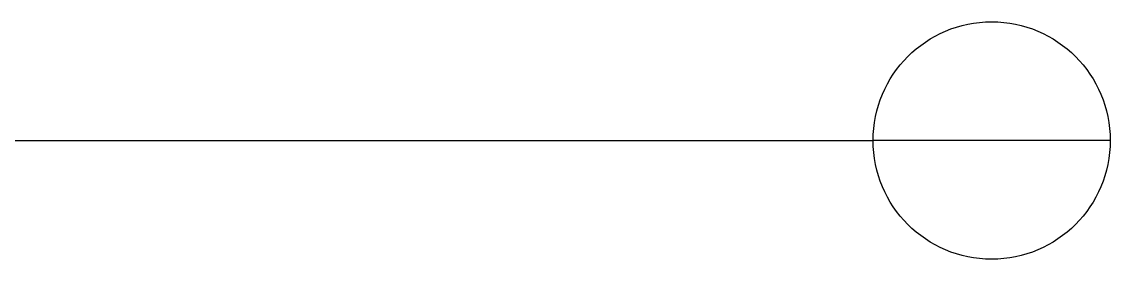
# Model space of a CAD drawing. Header units: millimetres. Extents: x -633009578 to 5705885, y -633235091 to 2571734.
# Drawn here: x 3168170 to 3179644, y 2196999 to 2199499 of the extents above; entities that cross this region are included whole.
import ezdxf

# ---------------------------------------------------------------- set-up
doc = ezdxf.new("R2010")
doc.units = ezdxf.units.MM
doc.header["$LTSCALE"] = 1000
doc.header["$MEASUREMENT"] = 0
doc.layers.add('A-DI-I(索引)', color=21, linetype='Continuous')

msp = doc.modelspace()

# ---------------------------------------------------------------- linework, layer by layer
at = {"layer": 'A-DI-I(索引)'}
for p in [(3166306.103331612, 2198249.380405963), (3179643.629917374, 2198249.380405963)]:
    msp.add_line(p, (3177143.629917374, 2198249.380405963), dxfattribs=at)
msp.add_circle((3178393.629917374, 2198249.380405963), 1250, dxfattribs=at)

doc.saveas('drawing.dxf')
